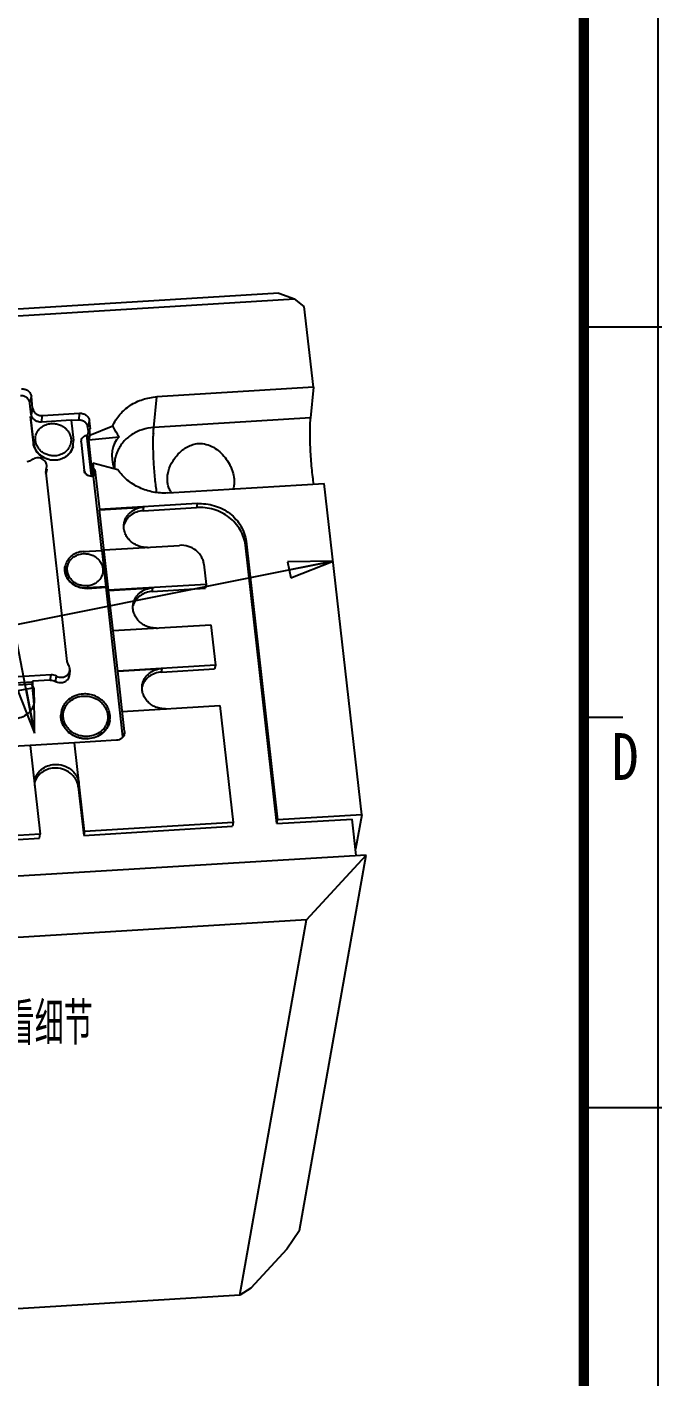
# Model space of a CAD drawing. Header units: millimetres. Extents: x 3 to 104, y 2 to 73.
# Drawn here: x 93.25 to 103.9, y 16.36 to 39.01 of the extents above; entities that cross this region are included whole.
import ezdxf

# ---------------------------------------------------------------- set-up
doc = ezdxf.new("R2010")
doc.units = ezdxf.units.MM
doc.header["$LTSCALE"] = 5.775
doc.layers.get('0').update_dxf_attribs({"linetype": 'CONTINUOUS'})
doc.layers.add('NOTE', color=7, linetype='CONTINUOUS')
doc.styles.get("Standard").update_dxf_attribs({"font": 'txt', "width": 0.6})
doc.styles.add('TEXTSTYLE_5', font='txt', dxfattribs={"width": 0.85})
doc.dimstyles.get("Standard").update_dxf_attribs({"dimtxt": 0.625, "dimasz": 0.75, "dimexe": 1.75, "dimexo": 0.875, "dimtad": 1, "dimdec": 3, "dimzin": 0, "dimdsep": 46, "dimtxsty": 'Standard', "dimblk": 'CLOSED', "dimblk1": 'CLOSED', "dimblk2": 'CLOSED', "dimcen": 0.09, "dimadec": 0, "dimazin": 0, "dimtol": 1, "dimtp": 0.001, "dimtm": 0.001, "dimtfac": 1, "dimtdec": 3, "dimtofl": 0, "dimtmove": 0, "dimatfit": 3, "dimldrblk": 'CLOSED', "dimfxl": 0, "dimtolj": 1, "dimtzin": 0, "dimarcsym": 0})

# ---------------------------------------------------------------- blocks, each defined once
blk = doc.blocks.new('_CLOSED')
at = {"color": 0, "linetype": 'ByBlock'}
for p, q in [((0, 0), (-1, 0.183)), ((-1, 0.183), (-1, -0.183)), ((-1, -0.183), (0, 0)), ((-1, 0), (0, 0))]:
    blk.add_line(p, q, dxfattribs=at)

msp = doc.modelspace()

# ---------------------------------------------------------------- linework, layer by layer
at = {"color": 7, "linetype": 'Continuous'}
for p, q in [((103.8361, 2.0143), (103.8361, 73.264)), ((97.4745, 34.5397), (76.7933, 33.2821)), ((92.6462, 34.1365), (97.7376, 34.4461)), ((97.4745, 34.5397), (97.7376, 34.4461)), ((97.9017, 34.3198), (97.7376, 34.4461)), ((98.055, 32.9631), (97.9017, 34.3198)), ((103.9018, 33.9723), (102.5921, 33.9723)), ((98.055, 32.9631), (95.4301, 32.8035)), ((98.055, 32.9631), (98.0043, 32.4479)), ((93.3006, 32.698), (93.3251, 32.8103)), ((93.3227, 32.503), (93.3006, 32.698)), ((93.3471, 32.6154), (93.3227, 32.503)), ((93.3471, 32.6154), (93.3251, 32.8103)), ((95.3794, 32.2883), (95.4301, 32.8035)), ((93.311, 32.4704), (93.3099, 32.464)), ((93.3099, 32.464), (93.3597, 32.0233)), ((93.311, 32.4704), (93.3342, 32.4718)), ((93.3608, 32.0297), (93.311, 32.4704)), ((93.4928, 32.3795), (93.5111, 32.489)), ((93.993, 32.4099), (93.4928, 32.3795)), ((93.5111, 32.489), (94.1351, 32.527)), ((94.1157, 32.4108), (93.9919, 32.4033)), ((93.993, 32.4099), (94.0314, 32.0705)), ((94.1351, 32.527), (94.1157, 32.4108)), ((94.2753, 32.2879), (94.2997, 32.4002)), ((94.3151, 32.2646), (94.2997, 32.4002)), ((98.0043, 32.4479), (95.3794, 32.2883)), ((94.2605, 32.1663), (94.2718, 32.167)), ((94.3371, 31.4883), (94.2605, 32.1663)), ((94.2718, 32.167), (94.2927, 32.2633)), ((94.3484, 31.489), (94.2718, 32.167)), ((94.2831, 32.219), (94.2753, 32.2879)), ((94.3042, 32.1612), (94.2868, 32.0801)), ((94.2927, 32.2633), (94.3151, 32.2646)), ((94.2927, 32.2633), (94.3042, 32.1612)), ((94.3042, 32.1612), (94.6917, 32.319)), ((95.3643, 32.1894), (95.3718, 32.1902)), ((95.3729, 32.196), (95.3718, 32.1902)), ((95.3718, 32.1902), (95.3724, 32.1854)), ((93.3608, 32.0297), (93.3597, 32.0233)), ((94.0278, 31.9846), (94.0289, 31.991)), ((94.0288, 31.9907), (94.0314, 32.0705)), ((94.1589, 32.0719), (94.1574, 32.0418)), ((94.1574, 32.0418), (94.158, 32.045)), ((94.158, 32.045), (94.211, 31.5672)), ((94.1582, 32.0683), (94.1588, 32.0715)), ((94.3348, 31.4755), (94.2582, 32.1535)), ((94.2868, 32.0801), (94.7972, 32.1319)), ((94.3402, 31.6078), (94.2868, 32.0801)), ((93.565, 31.5471), (93.5656, 31.5268)), ((93.5656, 31.5268), (93.9229, 28.3642)), ((93.5704, 31.5071), (93.5715, 31.5265)), ((93.5715, 31.5265), (93.5726, 31.5466)), ((93.5726, 31.5466), (93.5729, 31.5516)), ((93.5729, 31.5516), (93.575, 31.5896)), ((93.575, 31.5896), (93.585, 31.6322)), ((93.5827, 31.5892), (93.5806, 31.5511)), ((94.2116, 31.5704), (94.211, 31.5672)), ((94.3343, 31.4723), (94.3371, 31.4883)), ((94.3484, 31.489), (94.3371, 31.4883)), ((94.3578, 31.6873), (94.3402, 31.6078)), ((94.3693, 31.5853), (94.3484, 31.489)), ((94.7754, 31.5785), (94.3578, 31.6873)), ((94.3578, 31.6873), (94.3693, 31.5853)), ((94.3917, 31.5866), (94.3672, 31.4743)), ((94.3917, 31.5866), (94.3693, 31.5853)), ((94.3917, 31.5866), (94.468, 30.9115)), ((94.3343, 31.4723), (94.3672, 31.4743)), ((94.5083, 30.2262), (94.3672, 31.4743)), ((95.6125, 31.1898), (98.2374, 31.3495)), ((98.8652, 25.7937), (98.2374, 31.3495)), ((94.621, 29.5576), (94.4674, 30.909)), ((94.4675, 30.909), (95.2114, 30.9542)), ((94.4679, 30.9115), (94.4675, 30.909)), ((96.1049, 31.0111), (94.4679, 30.9115)), ((95.2005, 30.8929), (95.2114, 30.9542)), ((95.2005, 30.8929), (96.0935, 30.9472)), ((96.1049, 31.0111), (96.0935, 30.9472)), ((96.914, 30.3154), (96.9253, 30.3794)), ((96.9253, 30.3794), (97.4532, 25.7078)), ((94.1915, 30.2071), (94.5104, 30.2265)), ((94.5793, 29.6163), (94.5104, 30.2265)), ((94.544, 30.232), (94.5444, 30.2346)), ((94.5444, 30.2346), (95.8094, 30.3115)), ((97.4419, 25.6439), (96.914, 30.3154)), ((93.8921, 29.9547), (93.8932, 29.9611)), ((96.2196, 29.9956), (96.2579, 29.6571)), ((94.2593, 29.5905), (94.5779, 29.6099)), ((94.2593, 29.5905), (94.2605, 29.5969)), ((94.5793, 29.6163), (94.2605, 29.5969)), ((94.5779, 29.6099), (94.5793, 29.6163)), ((94.8616, 27.0992), (94.5779, 29.6099)), ((94.774, 28.2036), (94.6204, 29.555)), ((94.6205, 29.555), (95.3644, 29.6003)), ((94.6209, 29.5576), (94.6205, 29.555)), ((96.2579, 29.6571), (94.6209, 29.5576)), ((95.3535, 29.5389), (95.3644, 29.6003)), ((95.3535, 29.5389), (96.2465, 29.5932)), ((96.2579, 29.6571), (96.2465, 29.5932)), ((94.697, 28.8781), (94.6974, 28.8806)), ((94.6974, 28.8806), (96.3344, 28.9802)), ((96.3344, 28.9802), (96.4109, 28.3032)), ((93.6569, 28.138), (89.3337, 27.8751)), ((93.6406, 28.0489), (93.6569, 28.138)), ((93.7288, 28.0296), (93.7464, 28.118)), ((93.9703, 28.2219), (93.9659, 28.1411)), ((94.7734, 28.2011), (95.5174, 28.2463)), ((94.7739, 28.2036), (94.7734, 28.2011)), ((94.8887, 27.1882), (94.7734, 28.2011)), ((96.4109, 28.3032), (94.7739, 28.2036)), ((95.5065, 28.185), (95.5174, 28.2463)), ((95.5065, 28.185), (96.3995, 28.2393)), ((96.4109, 28.3032), (96.3995, 28.2393)), ((89.6185, 27.7973), (93.3437, 28.0238)), ((93.3363, 27.9822), (93.1083, 27.9683)), ((93.3437, 28.0238), (93.3363, 27.9822)), ((93.3666, 27.7138), (93.3363, 27.9822)), ((93.3437, 28.0238), (93.3447, 28.0309)), ((93.6404, 28.0489), (93.3447, 28.0309)), ((93.3751, 27.7618), (93.3447, 28.0309)), ((93.3751, 27.7618), (93.3666, 27.7138)), ((93.3751, 27.7618), (93.3723, 27.6732)), ((93.8268, 27.5171), (93.8257, 27.5107)), ((94.8499, 27.5241), (94.8504, 27.5267)), ((94.8504, 27.5267), (96.4874, 27.6262)), ((96.4874, 27.6262), (96.7093, 25.6626)), ((103.2469, 27.4236), (102.5921, 27.4236)), ((94.6404, 27.3727), (94.6392, 27.3663)), ((94.8887, 27.1882), (94.8738, 27.1195)), ((94.8887, 27.1882), (94.8865, 27.1476)), ((93.3041, 26.9551), (92.5602, 26.9098)), ((94.0476, 26.9978), (93.3037, 26.9526)), ((93.3041, 26.9551), (93.4724, 25.4657)), ((94.048, 27.0003), (94.0476, 26.9978)), ((94.2163, 25.511), (94.048, 27.0003)), ((94.7548, 27.0433), (94.0481, 27.0003)), ((94.1132, 26.2594), (94.1241, 26.3208)), ((94.1132, 26.2594), (94.205, 25.447)), ((94.205, 25.447), (96.6979, 25.5986)), ((96.7093, 25.6626), (94.2163, 25.511)), ((96.7093, 25.6626), (96.6979, 25.5986)), ((97.4419, 25.6439), (98.705, 25.7207)), ((97.4419, 25.6439), (97.4532, 25.7078)), ((98.8652, 25.7937), (97.4532, 25.7078)), ((98.7744, 25.1065), (98.705, 25.7207)), ((98.8652, 25.7937), (98.7623, 25.214)), ((92.7171, 25.3565), (93.4611, 25.4018)), ((93.4724, 25.4657), (92.7285, 25.4205)), ((93.4611, 25.4018), (93.4724, 25.4657)), ((94.2163, 25.511), (94.205, 25.447)), ((98.9417, 25.1167), (91.3171, 24.653)), ((97.8245, 18.8165), (98.9421, 25.1129)), ((97.941, 24.0296), (98.9421, 25.1129)), ((98.9421, 25.1129), (98.9417, 25.1167)), ((97.941, 24.0296), (90.2413, 23.5614)), ((96.8234, 17.7331), (97.941, 24.0296)), ((103.9018, 20.8749), (102.5921, 20.8749)), ((97.8245, 18.8165), (97.6073, 18.5039)), ((97.6073, 18.5039), (97.0066, 17.8539)), ((96.8234, 17.7331), (89.1237, 17.2649)), ((97.0066, 17.8539), (96.8234, 17.7331))]:
    msp.add_line(p, q, dxfattribs=at)
at = {"color": 7, "linetype": 'Continuous', "const_width": 0.175}
msp.add_lwpolyline([(102.5921, 3.3245), (102.5921, 71.9547)], dxfattribs=at)
at = {"color": 7, "linetype": 'Continuous'}
for centre, radius, start, end in [((93.4515, 32.5176), 0.1297, 186.45792, 192.18341), ((93.4549, 32.5184), 0.1332, 192.20665, 200.62644), ((94.8823, 32.8314), 0.8028, 306.89895, 307.66913), ((95.0603, 31.5732), 0.6871, 62.98782, 63.74268), ((97.9461, 32.0729), 2.5762, 177.26143, 177.49729), ((95.3204, 31.6454), 0.6022, 156.01009, 178.0915), ((93.6878, 31.5407), 0.123, 156.54041, 177.02987), ((93.4503, 31.5581), 0.1305, 336.96003, 356.90979), ((95.3263, 31.6454), 0.6081, 178.11139, 185.01942), ((95.9652, 31.3979), 0.3557, 211.6549, 215.35468), ((95.2634, 30.6818), 0.4053, 271.01064, 273.47615), ((94.1627, 29.9133), 0.2737, 166.35541, 169.914), ((95.4164, 29.3278), 0.4053, 271.01064, 273.47615), ((93.0597, 27.6792), 0.3089, 358.90832, 6.43859), ((95.5694, 27.9739), 0.4053, 271.01064, 273.47615), ((94.2477, 27.5087), 0.4439, 273.48009, 274.14246), ((94.7672, 27.174), 0.1222, 341.42624, 347.50547), ((93.6874, 26.3101), 0.3092, 169.95369, 185.46368), ((93.6851, 26.31), 0.3069, 185.49064, 186.44699)]:
    msp.add_arc(centre, radius, start, end, dxfattribs=at)
msp.add_ellipse((95.3595, 31.5787), major_axis=(0.5722, -0.5431), ratio=0.6864597, start_param=3.1154588, end_param=4.064075, dxfattribs=at)
for points, knots in [([(93.1605, 32.937), (93.18, 32.9382), (93.2196, 32.9336), (93.2638, 32.9111), (93.2919, 32.885), (93.3138, 32.8551), (93.323, 32.8282), (93.3251, 32.8103)], [0, 0, 0, 0, 0.2580418, 0.5136169, 0.6390187, 0.7621134, 1, 1, 1, 1]), ([(93.3006, 32.698), (93.2987, 32.7153), (93.2897, 32.7414), (93.2685, 32.7704), (93.2412, 32.7957), (93.1984, 32.8175), (93.16, 32.822), (93.141, 32.8209)], [0, 0, 0, 0, 0.2378866, 0.3609813, 0.4863831, 0.7419582, 1, 1, 1, 1]), ([(93.3471, 32.6154), (93.3491, 32.5975), (93.3583, 32.5707), (93.3801, 32.541), (93.4082, 32.5149), (93.4522, 32.4925), (93.4917, 32.4879), (93.5111, 32.489)], [0, 0, 0, 0, 0.2378866, 0.3609813, 0.4863831, 0.7419582, 1, 1, 1, 1]), ([(94.6917, 32.319), (94.7066, 32.3529), (94.7418, 32.4189), (94.8088, 32.5095), (94.8892, 32.5904), (95.0126, 32.684), (95.1926, 32.7694), (95.3502, 32.7986), (95.4301, 32.8035)], [0, 0, 0, 0, 0.1197932, 0.2408869, 0.3634183, 0.4876628, 0.7408211, 1, 1, 1, 1]), ([(93.4928, 32.3795), (93.4763, 32.3785), (93.4428, 32.3814), (93.3965, 32.3998), (93.3582, 32.4303), (93.3404, 32.4574), (93.3342, 32.4718)], [0, 0, 0, 0, 0.2553803, 0.5097886, 0.7588069, 1, 1, 1, 1]), ([(94.2753, 32.2879), (94.2733, 32.3053), (94.2644, 32.3313), (94.2432, 32.3603), (94.2159, 32.3857), (94.173, 32.4075), (94.1346, 32.412), (94.1157, 32.4108)], [0, 0, 0, 0, 0.2378866, 0.3609813, 0.4863831, 0.7419582, 1, 1, 1, 1]), ([(94.1351, 32.527), (94.1546, 32.5282), (94.1943, 32.5235), (94.2384, 32.5011), (94.2666, 32.4749), (94.2885, 32.445), (94.2977, 32.4182), (94.2997, 32.4002)], [0, 0, 0, 0, 0.2580418, 0.5136169, 0.6390187, 0.7621134, 1, 1, 1, 1]), ([(98.0043, 32.4479), (98.0008, 32.4133), (97.9961, 32.3363), (97.9935, 32.2114), (97.995, 32.0698), (98.0024, 31.8662), (98.0167, 31.6625), (98.0378, 31.4678), (98.0504, 31.3773), (98.0572, 31.3349)], [0, 0, 0, 0, 0.0935282, 0.2071086, 0.3357764, 0.4739691, 0.7544741, 0.8845025, 1, 1, 1, 1]), ([(93.3969, 32.1365), (93.3995, 32.1511), (93.4074, 32.1798), (93.4268, 32.2202), (93.4533, 32.2569), (93.4974, 32.2999), (93.5667, 32.3396), (93.6297, 32.3528), (93.6617, 32.3548)], [0, 0, 0, 0, 0.1198829, 0.2404924, 0.3624624, 0.4862503, 0.7393144, 1, 1, 1, 1]), ([(93.6617, 32.3548), (93.6844, 32.3561), (93.7304, 32.3541), (93.7971, 32.3371), (93.8583, 32.307), (93.9111, 32.2653), (93.9525, 32.214), (93.9804, 32.1558), (93.9933, 32.0937), (93.9912, 32.0517), (93.9876, 32.0314)], [0, 0, 0, 0, 0.1301581, 0.2606521, 0.3899368, 0.517129, 0.6415363, 0.7630576, 0.8822026, 1, 1, 1, 1]), ([(94.7972, 32.1319), (94.7871, 32.1467), (94.7482, 32.2069), (94.715, 32.2706), (94.6917, 32.319)], [0, 0, 0, 0, 0.2506857, 1, 1, 1, 1]), ([(95.3794, 32.2883), (95.3136, 32.2843), (95.1839, 32.2603), (95.0356, 32.1902), (94.9337, 32.1134), (94.8673, 32.0469), (94.8118, 31.9724), (94.7826, 31.9181), (94.7702, 31.8902)], [0, 0, 0, 0, 0.2589726, 0.5120841, 0.6363474, 0.7589258, 0.8801009, 1, 1, 1, 1]), ([(95.4296, 31.1927), (95.4239, 31.2296), (95.4132, 31.3075), (95.3947, 31.4741), (95.378, 31.6921), (95.3696, 31.9095), (95.369, 32.0736), (95.3708, 32.1496), (95.3724, 32.1854)], [0, 0, 0, 0, 0.1124179, 0.2368266, 0.5053088, 0.7710184, 0.8921414, 1, 1, 1, 1]), ([(95.3729, 32.196), (95.3733, 32.2043), (95.3749, 32.2351), (95.3772, 32.2659), (95.3794, 32.2883)], [0, 0, 0, 0, 0.2700902, 1, 1, 1, 1]), ([(94.0243, 31.9679), (94.02, 31.9505), (94.0081, 31.9162), (93.971, 31.8529), (93.9014, 31.7873), (93.7941, 31.7418), (93.6753, 31.7329), (93.559, 31.7615), (93.4589, 31.8245), (93.3869, 31.9145), (93.3638, 31.9871), (93.3597, 32.0233)], [0, 0, 0, 0, 0.0592372, 0.11897, 0.2407313, 0.3669414, 0.4965685, 0.627056, 0.7555018, 0.8798647, 1, 1, 1, 1]), ([(93.3608, 32.0297), (93.3631, 32.0096), (93.3721, 31.9695), (93.3979, 31.9131), (93.4352, 31.8619), (93.4985, 31.8032), (93.5977, 31.7527), (93.6867, 31.7423), (93.7306, 31.745)], [0, 0, 0, 0, 0.1183159, 0.2388786, 0.361734, 0.4870496, 0.7422783, 1, 1, 1, 1]), ([(93.7229, 31.8132), (93.7001, 31.8118), (93.6541, 31.8138), (93.5875, 31.8308), (93.5262, 31.8609), (93.4734, 31.9027), (93.432, 31.9539), (93.4041, 32.0121), (93.3912, 32.0742), (93.3933, 32.1162), (93.3969, 32.1365)], [0, 0, 0, 0, 0.1301581, 0.2606521, 0.3899368, 0.517129, 0.6415363, 0.7630576, 0.8822026, 1, 1, 1, 1]), ([(93.9876, 32.0314), (93.985, 32.0169), (93.9772, 31.9882), (93.9578, 31.9478), (93.9312, 31.9111), (93.8871, 31.868), (93.8178, 31.8283), (93.7549, 31.8151), (93.7229, 31.8132)], [0, 0, 0, 0, 0.1198829, 0.2404924, 0.3624624, 0.4862503, 0.7393144, 1, 1, 1, 1]), ([(93.7306, 31.745), (93.7666, 31.7472), (93.8375, 31.762), (93.9155, 31.8067), (93.9652, 31.8552), (93.9952, 31.8965), (94.017, 31.942), (94.0259, 31.9743), (94.0288, 31.9907)], [0, 0, 0, 0, 0.2606584, 0.5136908, 0.6374843, 0.7594402, 0.8800262, 1, 1, 1, 1]), ([(94.2582, 32.1535), (94.2462, 32.1528), (94.2227, 32.1478), (94.1918, 32.1302), (94.1689, 32.1042), (94.1608, 32.0827), (94.1589, 32.0719)], [0, 0, 0, 0, 0.2610089, 0.5146619, 0.7597918, 1, 1, 1, 1]), ([(95.6139, 31.5069), (95.625, 31.5698), (95.6695, 31.693), (95.7647, 31.8253), (95.8606, 31.913), (95.9419, 31.9671), (96.0319, 32.0054), (96.0964, 32.0174), (96.1287, 32.0194)], [0, 0, 0, 0, 0.2473976, 0.4981646, 0.6235508, 0.7489724, 0.8746127, 1, 1, 1, 1]), ([(96.1287, 32.0194), (96.1725, 32.0221), (96.2608, 32.0125), (96.3817, 31.9599), (96.4873, 31.8817), (96.5778, 31.7847), (96.6392, 31.6916), (96.6781, 31.6116), (96.7084, 31.5309), (96.7303, 31.4305), (96.7285, 31.3494), (96.7219, 31.3119)], [0, 0, 0, 0, 0.1277616, 0.2535497, 0.3797751, 0.508118, 0.6381177, 0.7029558, 0.7669327, 0.8891157, 1, 1, 1, 1]), ([(93.2524, 31.7178), (93.2676, 31.7188), (93.2973, 31.7248), (93.3241, 31.7392), (93.3358, 31.7482)], [0, 0, 0, 0, 0.5068819, 1, 1, 1, 1]), ([(93.585, 31.6322), (93.5857, 31.6454), (93.5827, 31.6727), (93.5655, 31.7104), (93.5373, 31.7423), (93.5006, 31.7658), (93.4585, 31.7788), (93.4145, 31.7806), (93.3721, 31.7707), (93.3469, 31.7568), (93.3358, 31.7482)], [0, 0, 0, 0, 0.1178086, 0.2382608, 0.3624047, 0.4898622, 0.6192519, 0.7485463, 0.8760218, 1, 1, 1, 1]), ([(94.3343, 31.4723), (94.3197, 31.4714), (94.29, 31.4749), (94.2569, 31.4917), (94.2358, 31.5113), (94.2195, 31.5337), (94.2125, 31.5538), (94.211, 31.5672)], [0, 0, 0, 0, 0.2580418, 0.5136169, 0.6390187, 0.7621134, 1, 1, 1, 1]), ([(94.2116, 31.5704), (94.2131, 31.557), (94.22, 31.5369), (94.2364, 31.5145), (94.2575, 31.4949), (94.2906, 31.4781), (94.3202, 31.4746), (94.3348, 31.4755)], [0, 0, 0, 0, 0.2378866, 0.3609813, 0.4863831, 0.7419582, 1, 1, 1, 1]), ([(95.6125, 31.1898), (95.5315, 31.1849), (95.3677, 31.1954), (95.1348, 31.2699), (94.9299, 31.3978), (94.8203, 31.5147), (94.7754, 31.5785)], [0, 0, 0, 0, 0.2533735, 0.5065535, 0.75623, 1, 1, 1, 1]), ([(95.6624, 31.2113), (95.6498, 31.2317), (95.6283, 31.276), (95.6094, 31.3489), (95.6039, 31.4272), (95.6093, 31.4803), (95.6139, 31.5069)], [0, 0, 0, 0, 0.2347087, 0.4792009, 0.7347132, 1, 1, 1, 1]), ([(96.7219, 31.3119), (96.721, 31.307), (96.7172, 31.2877), (96.7119, 31.2687), (96.707, 31.2549)], [0, 0, 0, 0, 0.2560417, 1, 1, 1, 1]), ([(95.2005, 30.8929), (95.1636, 30.8906), (95.0908, 30.8762), (95.0092, 30.8333), (94.9553, 30.7866), (94.9214, 30.7464), (94.8949, 30.7018), (94.8823, 30.6698), (94.8775, 30.6534)], [0, 0, 0, 0, 0.2600298, 0.5132489, 0.637249, 0.7594812, 0.8802352, 1, 1, 1, 1]), ([(94.8805, 30.6815), (94.8837, 30.6996), (94.8936, 30.7355), (94.9178, 30.786), (94.951, 30.8319), (95.0061, 30.8856), (95.0928, 30.9353), (95.1714, 30.9518), (95.2114, 30.9542)], [0, 0, 0, 0, 0.1198829, 0.2404924, 0.3624624, 0.4862503, 0.7393144, 1, 1, 1, 1]), ([(96.914, 30.3154), (96.9089, 30.3599), (96.889, 30.4489), (96.8316, 30.5742), (96.7488, 30.6876), (96.644, 30.7849), (96.5212, 30.8623), (96.3851, 30.9172), (96.2408, 30.9473), (96.1423, 30.9501), (96.0935, 30.9472)], [0, 0, 0, 0, 0.11813, 0.238379, 0.3609779, 0.4860479, 0.613217, 0.7418113, 0.8711074, 1, 1, 1, 1]), ([(96.1049, 31.0111), (96.1537, 31.0141), (96.2521, 31.0112), (96.3964, 30.9811), (96.5326, 30.9263), (96.6554, 30.8488), (96.7602, 30.7516), (96.8429, 30.6381), (96.9003, 30.5128), (96.9203, 30.4239), (96.9253, 30.3794)], [0, 0, 0, 0, 0.1288926, 0.2581886, 0.3867829, 0.5139519, 0.639022, 0.7616209, 0.88187, 1, 1, 1, 1]), ([(95.2705, 30.2766), (95.2427, 30.2761), (95.1868, 30.2807), (95.1064, 30.3042), (95.033, 30.343), (94.9702, 30.3953), (94.9212, 30.4586), (94.8883, 30.5299), (94.8734, 30.6056), (94.8761, 30.6567), (94.8805, 30.6815)], [0, 0, 0, 0, 0.1305323, 0.2610186, 0.3901801, 0.5171964, 0.6414575, 0.7629189, 0.8821011, 1, 1, 1, 1]), ([(94.1915, 30.2071), (94.157, 30.205), (94.089, 30.1911), (94.0134, 30.1498), (93.9642, 30.1048), (93.9241, 30.054), (93.9043, 30.0088), (93.8967, 29.9779)], [0, 0, 0, 0, 0.2605739, 0.5139583, 0.6379761, 0.7601968, 1, 1, 1, 1]), ([(93.9307, 29.9546), (93.9332, 29.9691), (93.9411, 29.9978), (93.9605, 30.0382), (93.9871, 30.0749), (94.0312, 30.1179), (94.1005, 30.1576), (94.1634, 30.1708), (94.1954, 30.1728)], [0, 0, 0, 0, 0.1198829, 0.2404924, 0.3624624, 0.4862503, 0.7393144, 1, 1, 1, 1]), ([(94.1954, 30.1728), (94.2182, 30.1742), (94.2642, 30.1721), (94.3308, 30.1552), (94.3921, 30.125), (94.4448, 30.0833), (94.4863, 30.032), (94.5142, 29.9738), (94.527, 29.9117), (94.525, 29.8697), (94.5214, 29.8494)], [0, 0, 0, 0, 0.1301581, 0.2606521, 0.3899368, 0.517129, 0.6415363, 0.7630576, 0.8822026, 1, 1, 1, 1]), ([(96.2196, 29.9956), (96.2171, 30.0179), (96.2071, 30.0624), (96.1785, 30.125), (96.1371, 30.1817), (96.0669, 30.2469), (95.9568, 30.3029), (95.8581, 30.3145), (95.8094, 30.3115)], [0, 0, 0, 0, 0.1183159, 0.2388786, 0.361734, 0.4870496, 0.7422783, 1, 1, 1, 1]), ([(94.2593, 29.5905), (94.2337, 29.5889), (94.1819, 29.5912), (94.1068, 29.6103), (94.0378, 29.6443), (93.9783, 29.6913), (93.9316, 29.7491), (93.9002, 29.8147), (93.8857, 29.8846), (93.888, 29.9319), (93.8921, 29.9548)], [0, 0, 0, 0, 0.1301581, 0.2606521, 0.3899368, 0.517129, 0.6415363, 0.7630576, 0.8822026, 1, 1, 1, 1]), ([(93.8932, 29.9612), (93.8892, 29.9384), (93.8868, 29.891), (93.9013, 29.8211), (93.9328, 29.7555), (93.9795, 29.6977), (94.0389, 29.6507), (94.1079, 29.6167), (94.183, 29.5976), (94.2348, 29.5953), (94.2605, 29.5969)], [0, 0, 0, 0, 0.1177938, 0.2369341, 0.3584505, 0.482856, 0.6100519, 0.7393433, 0.8698437, 1, 1, 1, 1]), ([(94.2566, 29.6312), (94.2339, 29.6298), (94.1879, 29.6318), (94.1212, 29.6488), (94.0599, 29.679), (94.0072, 29.7207), (93.9658, 29.7719), (93.9378, 29.8302), (93.925, 29.8923), (93.927, 29.9342), (93.9307, 29.9546)], [0, 0, 0, 0, 0.1301581, 0.2606521, 0.3899368, 0.517129, 0.6415363, 0.7630576, 0.8822026, 1, 1, 1, 1]), ([(94.5214, 29.8494), (94.5188, 29.8349), (94.5109, 29.8062), (94.4915, 29.7658), (94.465, 29.7291), (94.4208, 29.6861), (94.3515, 29.6464), (94.2886, 29.6331), (94.2566, 29.6312)], [0, 0, 0, 0, 0.1198829, 0.2404924, 0.3624624, 0.4862503, 0.7393144, 1, 1, 1, 1]), ([(95.3535, 29.5389), (95.3166, 29.5367), (95.2438, 29.5222), (95.1622, 29.4794), (95.1083, 29.4326), (95.0744, 29.3925), (95.0479, 29.3479), (95.0353, 29.3158), (95.0305, 29.2995)], [0, 0, 0, 0, 0.2600298, 0.5132489, 0.637249, 0.7594812, 0.8802352, 1, 1, 1, 1]), ([(95.0335, 29.3275), (95.0367, 29.3457), (95.0466, 29.3815), (95.0708, 29.432), (95.104, 29.4779), (95.1591, 29.5317), (95.2458, 29.5813), (95.3244, 29.5978), (95.3644, 29.6003)], [0, 0, 0, 0, 0.1198829, 0.2404924, 0.3624624, 0.4862503, 0.7393144, 1, 1, 1, 1]), ([(95.4235, 28.9226), (95.3957, 28.9221), (95.3398, 28.9268), (95.2594, 28.9502), (95.186, 28.9891), (95.1232, 29.0413), (95.0742, 29.1047), (95.0413, 29.176), (95.0264, 29.2517), (95.0291, 29.3028), (95.0335, 29.3275)], [0, 0, 0, 0, 0.1305323, 0.2610186, 0.3901801, 0.5171964, 0.6414575, 0.7629189, 0.8821011, 1, 1, 1, 1]), ([(93.9229, 28.3642), (93.9242, 28.3535), (93.9295, 28.332), (93.9399, 28.3126), (93.9463, 28.3036)], [0, 0, 0, 0, 0.4946377, 1, 1, 1, 1]), ([(93.7464, 28.118), (93.7328, 28.1254), (93.7034, 28.1364), (93.672, 28.1389), (93.6565, 28.138)], [0, 0, 0, 0, 0.4992864, 1, 1, 1, 1]), ([(93.7288, 28.0296), (93.7523, 28.0169), (93.7929, 28.0061), (93.8464, 28.0104), (93.8843, 28.0228), (93.9173, 28.0435), (93.9432, 28.0713), (93.9604, 28.1046), (93.9653, 28.1289), (93.9659, 28.1411)], [0, 0, 0, 0, 0.2595323, 0.3894339, 0.5170835, 0.6416323, 0.7630248, 0.8820235, 1, 1, 1, 1]), ([(93.7464, 28.118), (93.7599, 28.1105), (93.7893, 28.0994), (93.8206, 28.0969), (93.8361, 28.0979)], [0, 0, 0, 0, 0.4992844, 1, 1, 1, 1]), ([(93.8361, 28.0979), (93.8534, 28.0989), (93.8874, 28.1065), (93.9241, 28.1295), (93.9464, 28.1542), (93.9632, 28.1819), (93.9695, 28.2059), (93.9703, 28.2218)], [0, 0, 0, 0, 0.2615171, 0.5145577, 0.6382107, 0.76008, 1, 1, 1, 1]), ([(93.9703, 28.2218), (93.9711, 28.236), (93.9676, 28.2653), (93.9546, 28.2916), (93.9463, 28.3036)], [0, 0, 0, 0, 0.4936956, 1, 1, 1, 1]), ([(95.5065, 28.185), (95.4696, 28.1827), (95.3968, 28.1683), (95.3152, 28.1254), (95.2613, 28.0787), (95.2274, 28.0385), (95.2009, 27.994), (95.1883, 27.9619), (95.1835, 27.9455)], [0, 0, 0, 0, 0.2600298, 0.5132489, 0.637249, 0.7594812, 0.8802352, 1, 1, 1, 1]), ([(95.1865, 27.9736), (95.1897, 27.9917), (95.1996, 28.0276), (95.2238, 28.0781), (95.257, 28.124), (95.3121, 28.1777), (95.3988, 28.2274), (95.4774, 28.2439), (95.5174, 28.2463)], [0, 0, 0, 0, 0.1198829, 0.2404924, 0.3624624, 0.4862503, 0.7393144, 1, 1, 1, 1]), ([(93.6404, 28.0489), (93.6556, 28.0498), (93.6864, 28.0474), (93.7154, 28.0368), (93.7288, 28.0296)], [0, 0, 0, 0, 0.5006282, 1, 1, 1, 1]), ([(95.5765, 27.5687), (95.5487, 27.5682), (95.4928, 27.5728), (95.4124, 27.5963), (95.339, 27.6351), (95.2762, 27.6874), (95.2272, 27.7507), (95.1943, 27.822), (95.1794, 27.8977), (95.1821, 27.9488), (95.1865, 27.9736)], [0, 0, 0, 0, 0.1305323, 0.2610186, 0.3901801, 0.5171964, 0.6414575, 0.7629189, 0.8821011, 1, 1, 1, 1]), ([(93.3723, 27.6732), (93.3691, 27.655), (93.3592, 27.6191), (93.3349, 27.5686), (93.3017, 27.5226), (93.2465, 27.4688), (93.1597, 27.4191), (93.081, 27.4026), (93.0409, 27.4002)], [0, 0, 0, 0, 0.1199739, 0.24056, 0.362516, 0.4863095, 0.7393418, 1, 1, 1, 1]), ([(94.1915, 27.8178), (94.1474, 27.8151), (94.0607, 27.7969), (93.9652, 27.7422), (93.9044, 27.6829), (93.8679, 27.6323), (93.8412, 27.5766), (93.8304, 27.5371), (93.8268, 27.5171)], [0, 0, 0, 0, 0.2606913, 0.5137186, 0.6375181, 0.7594856, 0.8801006, 1, 1, 1, 1]), ([(93.8644, 27.5106), (93.8676, 27.5288), (93.8775, 27.5647), (93.9017, 27.6152), (93.9349, 27.661), (93.9901, 27.7148), (94.0767, 27.7644), (94.1553, 27.781), (94.1954, 27.7834)], [0, 0, 0, 0, 0.1198829, 0.2404924, 0.3624624, 0.4862503, 0.7393144, 1, 1, 1, 1]), ([(94.6404, 27.3728), (94.6453, 27.4007), (94.6481, 27.4585), (94.6304, 27.544), (94.5919, 27.6241), (94.5348, 27.6947), (94.4622, 27.7521), (94.3778, 27.7936), (94.2861, 27.8169), (94.2228, 27.8197), (94.1915, 27.8178)], [0, 0, 0, 0, 0.1177896, 0.23693, 0.358459, 0.4828735, 0.6100741, 0.7393715, 0.8698211, 1, 1, 1, 1]), ([(94.1954, 27.7834), (94.2238, 27.7851), (94.2813, 27.7826), (94.3646, 27.7614), (94.4412, 27.7237), (94.5071, 27.6715), (94.5589, 27.6075), (94.5938, 27.5347), (94.6099, 27.4571), (94.6073, 27.4046), (94.6028, 27.3792)], [0, 0, 0, 0, 0.1301581, 0.2606521, 0.3899368, 0.517129, 0.6415363, 0.7630576, 0.8822026, 1, 1, 1, 1]), ([(94.2746, 27.0656), (94.2454, 27.0638), (94.1863, 27.066), (94.1003, 27.0861), (94.0202, 27.122), (93.9495, 27.1723), (93.8916, 27.2348), (93.8491, 27.3066), (93.824, 27.3846), (93.8197, 27.4386), (93.8208, 27.4653)], [0, 0, 0, 0, 0.1295917, 0.2595457, 0.3885509, 0.5157859, 0.6405493, 0.7625994, 0.8821794, 1, 1, 1, 1]), ([(93.8268, 27.5171), (93.8219, 27.4891), (93.8191, 27.4313), (93.8368, 27.3458), (93.8753, 27.2657), (93.9324, 27.1951), (94.005, 27.1377), (94.0894, 27.0963), (94.1811, 27.0729), (94.2444, 27.0701), (94.2757, 27.072)], [0, 0, 0, 0, 0.1177896, 0.23693, 0.358459, 0.4828735, 0.6100741, 0.7393715, 0.8698211, 1, 1, 1, 1]), ([(94.2719, 27.1064), (94.2434, 27.1047), (94.1859, 27.1072), (94.1026, 27.1285), (94.026, 27.1661), (93.9601, 27.2183), (93.9083, 27.2824), (93.8734, 27.3551), (93.8573, 27.4328), (93.8599, 27.4852), (93.8644, 27.5106)], [0, 0, 0, 0, 0.1301581, 0.2606521, 0.3899368, 0.517129, 0.6415363, 0.7630576, 0.8822026, 1, 1, 1, 1]), ([(94.6028, 27.3792), (94.5996, 27.361), (94.5897, 27.3252), (94.5655, 27.2747), (94.5323, 27.2288), (94.4772, 27.175), (94.3905, 27.1254), (94.3119, 27.1089), (94.2719, 27.1064)], [0, 0, 0, 0, 0.1198829, 0.2404924, 0.3624624, 0.4862503, 0.7393144, 1, 1, 1, 1]), ([(94.2757, 27.072), (94.3198, 27.0747), (94.4065, 27.0929), (94.502, 27.1477), (94.5628, 27.2069), (94.5993, 27.2575), (94.626, 27.3132), (94.6368, 27.3528), (94.6404, 27.3728)], [0, 0, 0, 0, 0.2606913, 0.5137186, 0.6375181, 0.7594856, 0.8801006, 1, 1, 1, 1]), ([(94.6392, 27.3664), (94.6357, 27.3466), (94.6251, 27.3074), (94.5987, 27.2522), (94.5628, 27.2019), (94.503, 27.1429), (94.4089, 27.088), (94.3233, 27.0691), (94.2797, 27.066)], [0, 0, 0, 0, 0.1199482, 0.2406028, 0.3625895, 0.4863835, 0.7393465, 1, 1, 1, 1]), ([(94.8831, 27.1351), (94.8788, 27.1224), (94.8659, 27.0981), (94.8358, 27.0691), (94.7976, 27.0497), (94.7692, 27.0442), (94.7548, 27.0433)], [0, 0, 0, 0, 0.2402342, 0.4861351, 0.7399772, 1, 1, 1, 1]), ([(93.703, 26.5753), (93.666, 26.573), (93.5931, 26.5585), (93.5115, 26.5156), (93.4575, 26.4687), (93.4237, 26.4285), (93.3971, 26.3839), (93.3846, 26.3518), (93.3798, 26.3354)], [0, 0, 0, 0, 0.2600328, 0.5132437, 0.6372554, 0.7594933, 0.8802226, 1, 1, 1, 1]), ([(93.383, 26.364), (93.3862, 26.3822), (93.396, 26.418), (93.4203, 26.4685), (93.4535, 26.5144), (93.5087, 26.5681), (93.5953, 26.6177), (93.6739, 26.6342), (93.7139, 26.6366)], [0, 0, 0, 0, 0.1199739, 0.24056, 0.362516, 0.4863095, 0.7393418, 1, 1, 1, 1]), ([(94.1132, 26.2594), (94.1107, 26.2816), (94.1007, 26.3261), (94.072, 26.3888), (94.0306, 26.4455), (93.9604, 26.5106), (93.8504, 26.5667), (93.7517, 26.5782), (93.703, 26.5753)], [0, 0, 0, 0, 0.1183159, 0.2388786, 0.361734, 0.4870496, 0.7422783, 1, 1, 1, 1]), ([(93.7139, 26.6366), (93.7626, 26.6396), (93.8613, 26.628), (93.9713, 26.572), (94.0415, 26.5069), (94.0829, 26.4501), (94.1116, 26.3875), (94.1216, 26.343), (94.1241, 26.3208)], [0, 0, 0, 0, 0.2577219, 0.5129507, 0.6382663, 0.7611216, 0.8816842, 1, 1, 1, 1])]:
    msp.add_open_spline(points, degree=3, knots=knots, dxfattribs=at)

# ---------------------------------------------------------------- texts
at = {"color": 7, "linetype": 'Continuous', "insert": (103.5101, 27.1617), "char_height": 0.7858, "width": 0.667966, "attachment_point": 3, "line_spacing_factor": 0.9, "style": 'TEXTSTYLE_5'}
msp.add_mtext('D', dxfattribs=at)
at = {"layer": 'NOTE', "color": 2, "linetype": 'Continuous', "insert": (92.4061, 22.628), "char_height": 0.625, "width": 2.25, "attachment_point": 1, "line_spacing_factor": 0.9}
msp.add_mtext('查看细节 A', dxfattribs=at)

# ---------------------------------------------------------------- leaders
at = {"layer": 'NOTE', "color": 2, "linetype": 'Continuous', "annotation_type": 0, "has_hookline": 1, "hookline_direction": 1}
for points, text_width in [([(93.3784, 27.1606), (91.3336, 37.7349), (89.7711, 37.7349)], 10.4136), ([(98.3845, 30.0476), (75.3212, 25.399), (73.7587, 25.399)], 7.2895)]:
    msp.add_leader(points, dimstyle='Standard', override={"dimtad": 0}, dxfattribs=dict(at, text_width=text_width))

doc.saveas('drawing.dxf')
